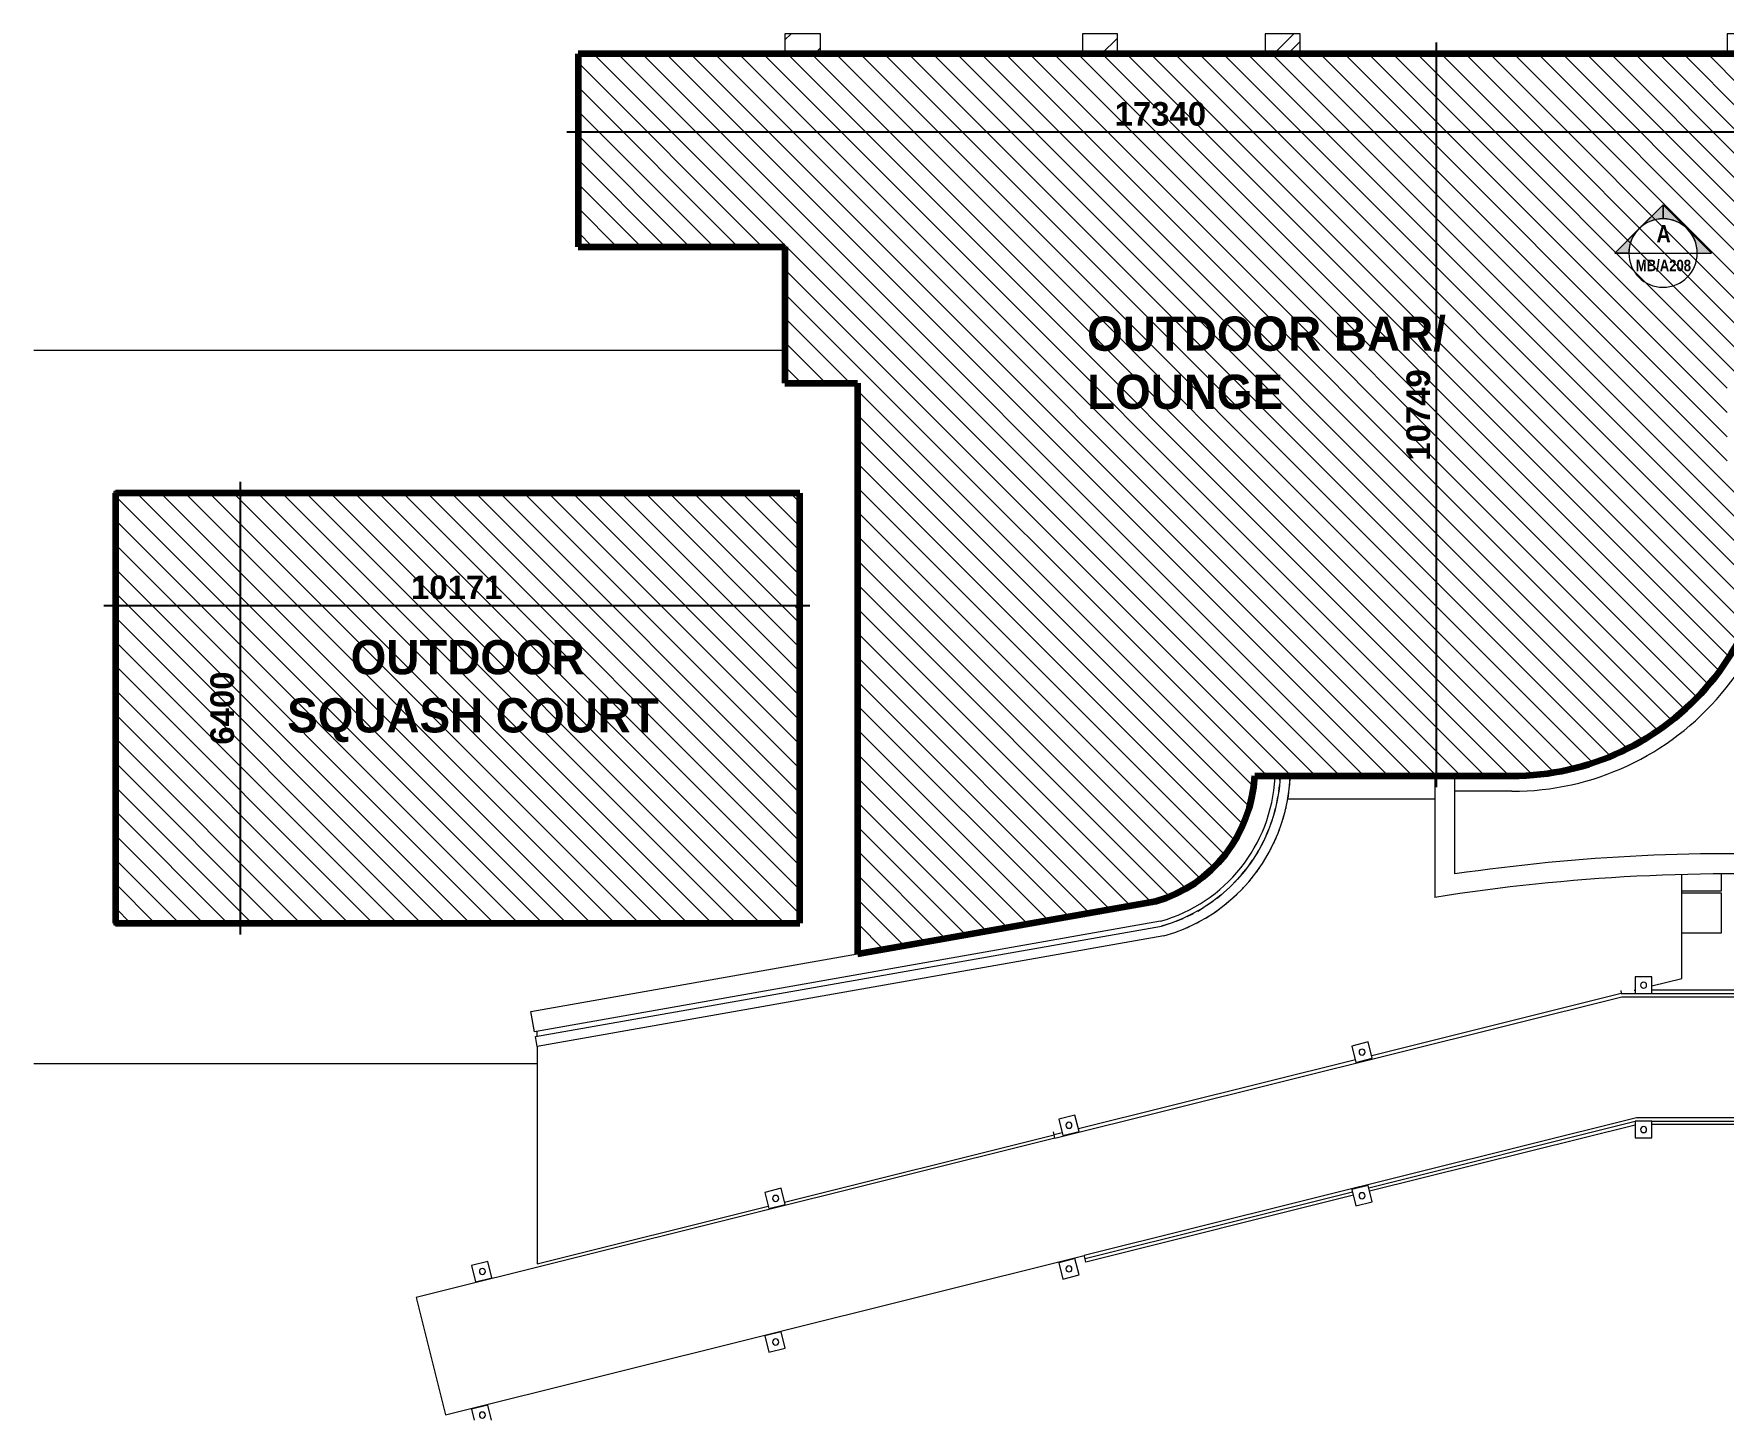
# Model space of a CAD drawing. Header units: inches. Extents: x 22 to 382261, y 22 to 371281.
# Drawn here: x 22 to 25178, y 231536 to 252179 of the extents above; entities that cross this region are included whole.
import ezdxf

# ---------------------------------------------------------------- set-up
doc = ezdxf.new("R2010")
doc.units = ezdxf.units.IN
doc.header["$MEASUREMENT"] = 0
for name, color, linetype, lineweight in [('A-ANNO-DIMS', 211, 'Continuous', 9), ('A-COLS', 52, 'Continuous', 9), ('A-DETL-GENF', 92, 'Continuous', 9), ('A-DETL-THIN', 151, 'Continuous', 9), ('A-FLOR', 192, 'Continuous', 9), ('A-FLOR-PATT', 8, 'Continuous', 9), ('A-GLAZ-CURT', 52, 'Continuous', 9), ('A-WALL', 113, 'Continuous', 9), ('G-ANNO-SYMB', 111, 'Continuous', 9), ('G-ANNO-TEXT', 231, 'Continuous', 9), ('I-WALL', 2, 'Continuous', 9), ('Q-CASE', 31, 'Continuous', 9)]:
    doc.layers.add(name, color=color, linetype=linetype, lineweight=lineweight)
doc.styles.add('Arial Narrow_B', font='ARIALNB.TTF', dxfattribs={"height": 255})
doc.styles.add('Arial Narrow_B_1', font='ARIALNB.TTF', dxfattribs={"height": 170})
doc.styles.add('Arial_B', font='arialbd.ttf', dxfattribs={"height": 350.793651})
doc.styles.add('Century Gothic_B', font='GOTHICB.TTF', dxfattribs={"height": 510})
doc.dimstyles.new('2', dxfattribs={"dimscale": 304.8, "dimtxt": 346.888196, "dimasz": 0.221354, "dimexe": 1.338583, "dimexo": 0.0625, "dimgap": 0.278871, "dimtad": 1, "dimdec": 0, "dimzin": 0, "dimdsep": 46, "dimtxsty": 'Arial_B', "dimblk1": 'OBLIQUE', "dimblk2": 'OBLIQUE', "dimsah": 1, "dimcen": 0.09, "dimdle": 0.557743, "dimazin": 0, "dimtfac": 1, "dimtdec": 4, "dimtix": 1, "dimtmove": 0, "dimatfit": 3, "dimfxl": 0.557743, "dimfxlon": 1, "dimtvp": 1, "dimtolj": 1, "dimtzin": 0, "dimarcsym": 2})
pattern_1 = [(45, (0, 0), (-427.46, 427.46), []), (45, (0, 647.7), (-427.46, 427.46), [])]

# ---------------------------------------------------------------- blocks, each defined once
blk = doc.blocks.new('Casework 1 - Casework 1-382926-SITE PLAN')
at = {"layer": 'Q-CASE'}
for p, q in [((-14319, -6742), (-14569, -6742)), ((-14569, -6742), (-14569, -6992)), ((-14319, -6992), (-14319, -6742)), ((-11219, -6742), (-11469, -6742)), ((-11469, -6742), (-11469, -6992)), ((-11219, -6992), (-11219, -6742)), ((-6719, -6742), (-6969, -6742)), ((-6969, -6742), (-6969, -6992)), ((-6719, -6992), (-6719, -6742)), ((-2219, -6742), (-2469, -6742)), ((-2469, -6742), (-2469, -6992)), ((-2219, -6992), (-2219, -6742)), ((2281, -6742), (2031, -6742)), ((2031, -6742), (2031, -6992)), ((2281, -6992), (2281, -6742)), ((6781, -6742), (6531, -6742)), ((6531, -6742), (6531, -6992)), ((6781, -6992), (6781, -6742)), ((11281, -6742), (11031, -6742)), ((11031, -6742), (11031, -6992)), ((11281, -6992), (11281, -6742)), ((15781, -6742), (15531, -6742)), ((15531, -6742), (15531, -6992)), ((15781, -6992), (15781, -6742)), ((20281, -6742), (20031, -6742)), ((20031, -6742), (20031, -6992)), ((20281, -6992), (20281, -6742)), ((24781, -6742), (24531, -6742)), ((24531, -6742), (24531, -6992)), ((24781, -6992), (24781, -6742)), ((-23208, -9146), (-14769, -7042)), ((-14775, -6992), (-18492, -7919)), ((-14781, -6944), (-14775, -6992)), ((-14775, -6992), (-14569, -6992)), ((-14769, -7042), (26823, -7042)), ((-14569, -6992), (-14319, -6992)), ((-11469, -6939), (-14319, -6939)), ((-14319, -6992), (-11469, -6992)), ((-11469, -6992), (-11219, -6992)), ((-6969, -6939), (-11219, -6939)), ((-11219, -6992), (-6969, -6992)), ((-6969, -6992), (-6719, -6992)), ((-2469, -6939), (-6719, -6939)), ((-6719, -6992), (-2469, -6992)), ((-2469, -6992), (-2219, -6992)), ((2031, -6939), (-2219, -6939)), ((-2219, -6992), (2031, -6992)), ((2031, -6992), (2281, -6992)), ((6531, -6939), (2281, -6939)), ((2281, -6992), (6531, -6992)), ((6531, -6992), (6781, -6992)), ((11031, -6939), (6781, -6939)), ((6781, -6992), (11031, -6992)), ((11031, -6992), (11281, -6992)), ((15531, -6939), (11281, -6939)), ((11281, -6992), (15531, -6992)), ((15531, -6992), (15781, -6992)), ((20031, -6939), (15781, -6939)), ((15781, -6992), (20031, -6992)), ((20031, -6992), (20281, -6992)), ((24531, -6939), (20281, -6939)), ((20281, -6992), (24531, -6992)), ((24531, -6992), (24781, -6992)), ((26823, -6939), (24781, -6939)), ((24781, -6992), (26823, -6992)), ((-18544, -7713), (-18786, -7773)), ((-18786, -7773), (-18726, -8016)), ((-18483, -7955), (-18544, -7713)), ((-18735, -7979), (-22859, -9007)), ((-18726, -8016), (-18483, -7955)), ((-22910, -8801), (-23153, -8862)), ((-22850, -9044), (-22910, -8801)), ((-23220, -9097), (-23232, -9051)), ((-23153, -8862), (-23092, -9104)), ((-23092, -9104), (-22850, -9044)), ((-14548, -8842), (-22773, -10893)), ((-14569, -8899), (-18535, -9887)), ((-14569, -8950), (-18523, -9936)), ((-14569, -8892), (-14569, -9142)), ((-14319, -8892), (-14569, -8892)), ((26823, -8842), (-14548, -8842)), ((-14319, -9142), (-14319, -8892)), ((-14319, -8892), (-11469, -8892)), ((-11469, -8942), (-14319, -8942)), ((-11469, -8892), (-11469, -9142)), ((-11219, -8892), (-11469, -8892)), ((-11219, -9142), (-11219, -8892)), ((-11219, -8892), (-6969, -8892)), ((-6969, -8942), (-11219, -8942)), ((-6969, -8892), (-6969, -9142)), ((-6719, -8892), (-6969, -8892)), ((-6719, -9142), (-6719, -8892)), ((-6719, -8892), (-2469, -8892)), ((-2469, -8942), (-6719, -8942)), ((-2469, -8892), (-2469, -9142)), ((-2219, -8892), (-2469, -8892)), ((-2219, -9142), (-2219, -8892)), ((-2219, -8892), (2031, -8892)), ((2031, -8942), (-2219, -8942)), ((2031, -8892), (2031, -9142)), ((2281, -8892), (2031, -8892)), ((2281, -9142), (2281, -8892)), ((2281, -8892), (6531, -8892)), ((6531, -8942), (2281, -8942)), ((6531, -8892), (6531, -9142)), ((6781, -8892), (6531, -8892)), ((6781, -9142), (6781, -8892)), ((6781, -8892), (11031, -8892)), ((11031, -8942), (6781, -8942)), ((11031, -8892), (11031, -9142)), ((11281, -8892), (11031, -8892)), ((11281, -9142), (11281, -8892)), ((11281, -8892), (15531, -8892)), ((15531, -8942), (11281, -8942)), ((15531, -8892), (15531, -9142)), ((15781, -8892), (15531, -8892)), ((15781, -9142), (15781, -8892)), ((15781, -8892), (20031, -8892)), ((20031, -8942), (15781, -8942)), ((20031, -8892), (20031, -9142)), ((20281, -8892), (20031, -8892)), ((20281, -9142), (20281, -8892)), ((20281, -8892), (24531, -8892)), ((24531, -8942), (20281, -8942)), ((24531, -8892), (24531, -9142)), ((24781, -8892), (24531, -8892)), ((24781, -9142), (24781, -8892)), ((24781, -8892), (26823, -8892)), ((26823, -8942), (24781, -8942)), ((-23208, -9146), (-32719, -11517)), ((-23101, -9068), (-23220, -9097)), ((-23208, -9146), (-23220, -9097)), ((-14569, -9142), (-14319, -9142)), ((-11469, -9142), (-11219, -9142)), ((-6969, -9142), (-6719, -9142)), ((-2469, -9142), (-2219, -9142)), ((2031, -9142), (2281, -9142)), ((6531, -9142), (6781, -9142)), ((11031, -9142), (11281, -9142)), ((15531, -9142), (15781, -9142)), ((20031, -9142), (20281, -9142)), ((24531, -9142), (24781, -9142)), ((-27287, -9891), (-27530, -9952)), ((-27530, -9952), (-27469, -10194)), ((-27227, -10134), (-27287, -9891)), ((-18777, -9948), (-22761, -10941)), ((-18765, -9996), (-22749, -10990)), ((-18544, -9851), (-18786, -9911)), ((-18786, -9911), (-18726, -10154)), ((-18483, -10093), (-18544, -9851)), ((-27469, -10194), (-27227, -10134)), ((-18726, -10154), (-18483, -10093)), ((-32284, -13264), (-22773, -10893)), ((-31654, -10980), (-31896, -11041)), ((-31896, -11041), (-31836, -11283)), ((-31593, -11223), (-31654, -10980)), ((-22910, -10939), (-23153, -11000)), ((-23153, -11000), (-23092, -11242)), ((-22850, -11182), (-22910, -10939)), ((-22761, -10941), (-22773, -10893)), ((-22749, -10990), (-22761, -10941)), ((-31836, -11283), (-31593, -11223)), ((-23092, -11242), (-22850, -11182)), ((-32719, -11517), (-32284, -13264)), ((-27287, -12029), (-27530, -12090)), ((-27227, -12272), (-27287, -12029)), ((-27530, -12090), (-27469, -12332)), ((-27469, -12332), (-27227, -12272)), ((-31654, -13118), (-31896, -13178)), ((-31896, -13178), (-31855, -13344)), ((-31597, -13344), (-31654, -13118))]:
    blk.add_line(p, q, dxfattribs=at)
at = {"layer": 'Q-CASE', "lineweight": 18}
for centre, start, end in [((-14444, -6867), 0, 180), ((-14444, -6867), 180, 0), ((-11344, -6867), 0, 180), ((-11344, -6867), 180, 0), ((-6844, -6867), 0, 180), ((-6844, -6867), 180, 0), ((-2344, -6867), 0, 180), ((-2344, -6867), 180, 0), ((2156, -6867), 0, 180), ((2156, -6867), 180, 0), ((6656, -6867), 0, 180), ((6656, -6867), 180, 0), ((11156, -6867), 0, 180), ((11156, -6867), 180, 0), ((15656, -6867), 0, 180), ((15656, -6867), 180, 0), ((20156, -6867), 0, 180), ((20156, -6867), 180, 0), ((24656, -6867), 0, 180), ((24656, -6867), 180, 0), ((-18635, -7864), 0, 180), ((-18635, -7864), 180, 0), ((-23001, -8953), 0, 180), ((-23001, -8953), 180, 0), ((-14444, -9017), 0, 180), ((-14444, -9017), 180, 0), ((-11344, -9017), 0, 180), ((-11344, -9017), 180, 0), ((-6844, -9017), 0, 180), ((-6844, -9017), 180, 0), ((-2344, -9017), 0, 180), ((-2344, -9017), 180, 0), ((2156, -9017), 0, 180), ((2156, -9017), 180, 0), ((6656, -9017), 0, 180), ((6656, -9017), 180, 0), ((11156, -9017), 0, 180), ((11156, -9017), 180, 0), ((15656, -9017), 0, 180), ((15656, -9017), 180, 0), ((20156, -9017), 0, 180), ((20156, -9017), 180, 0), ((24656, -9017), 0, 180), ((24656, -9017), 180, 0), ((-27367, -10042), 0, 180), ((-27367, -10042), 180, 0), ((-18635, -10002), 0, 180), ((-18635, -10002), 180, 0), ((-23001, -11091), 0, 180), ((-31734, -11130), 0, 180), ((-31734, -11130), 180, 0), ((-23001, -11091), 180, 0), ((-27367, -12180), 0, 180), ((-27367, -12180), 180, 0), ((-31734, -13268), 0, 180), ((-31734, -13268), 180, 0)]:
    blk.add_arc(centre, 45, start, end, dxfattribs=at)
blk = doc.blocks.new('Casework 4 - Casework 4-487880-SITE PLAN')
at = {"layer": 'Q-CASE'}
for p, q in [((-21637, -5915), (-30958, -7560)), ((-31011, -7260), (-26149, -6402)), ((-30958, -7560), (-31011, -7260))]:
    blk.add_line(p, q, dxfattribs=at)
for radius, start, end in [(2351, 285.833, 356.8875), (2046, 349.8132, 352.0974), (2046, 354.2068, 356.4876), (2046, 341.0236, 343.3173), (2046, 345.4188, 347.7073), (2046, 336.6272, 338.9273), (2046, 327.8296, 330.1476), (2046, 332.2293, 334.5374), (2046, 319.0212, 321.3681), (2046, 323.4272, 325.7578), (2046, 305.7574, 308.1993), (2046, 310.1905, 312.5889), (2046, 314.61, 316.9785), (2046, 292.1035, 295.0307), (2046, 296.7849, 299.4202), (2046, 301.299, 303.8097), (2046, 286.2519, 290.59)]:
    blk.add_arc((-22279, -3653), radius, start, end, dxfattribs=at)
blk = doc.blocks.new('Casework 23 - Casework 23-687365-SITE PLAN')
at = {"layer": 'Q-CASE'}
h = blk.add_hatch(dxfattribs=at)
h.set_pattern_fill('FP_2', color=256, style=0, pattern_type=2)
h.set_pattern_definition(pattern_1)
h.paths.add_polyline_path([(-12669, 6768), (-12669, 7298), (-13199, 7298), (-13199, 6998), (-12969, 6998), (-12969, 6768)])
h.paths.add_polyline_path([(-26699, 6998), (-26699, 7298), (-27229, 7298), (-27229, 6998), (-26929, 6998)])
h.paths.add_polyline_path([(-22279, 6998), (-22279, 7298), (-22799, 7298), (-22799, 6998), (-22504, 6998)])
h.paths.add_polyline_path([(-20066, 6998), (-19559, 6998), (-19559, 7298), (-20079, 7298), (-20079, 6998)])
h = blk.add_hatch(dxfattribs=at)
h.set_pattern_fill('FP_2', color=256, style=0, pattern_type=2)
h.set_pattern_definition(pattern_1)
h.paths.add_polyline_path([(-12669, 2098), (-12669, 2628), (-12969, 2628), (-12969, 2098), (-12931, 2098)])
at = {"layer": 'Q-CASE', "lineweight": 18}
for p, q in [((-26699, 7298), (-27229, 7298)), ((-27229, 7298), (-27229, 6998)), ((-26699, 6998), (-26699, 7298)), ((-22279, 7298), (-22799, 7298)), ((-22799, 7298), (-22799, 6998)), ((-22279, 6998), (-22279, 7298)), ((-19559, 7298), (-20079, 7298)), ((-20079, 7298), (-20079, 6998)), ((-19559, 6998), (-19559, 7298)), ((-12669, 7298), (-13199, 7298)), ((-13199, 7298), (-13199, 6998)), ((-12669, 6768), (-12669, 7298)), ((-12969, 6768), (-12669, 6768)), ((-12669, 2628), (-12969, 2628)), ((-12669, 2098), (-12669, 2628)), ((-12969, 2098), (-12669, 2098))]:
    blk.add_line(p, q, dxfattribs=at)
blk = doc.blocks.new('Casework 25 - Casework 8-692442-SITE PLAN')
at = {"layer": 'Q-CASE'}
for p, q in [((8261, 5138), (8211, 5138)), ((8211, 5138), (8211, 5128)), ((8261, 5128), (8261, 5138))]:
    blk.add_line(p, q, dxfattribs=at)
blk = doc.blocks.new('System Panel - Glazed-655803-SITE PLAN')
at = {"layer": 'A-GLAZ-CURT'}
for p, q in [((-3187.5, -47.5), (-3187.5, -49.5)), ((-3187.5, -49.5), (3187.5, -49.5)), ((3187.5, -24.5), (3163, -24.5)), ((3187.5, -49.5), (3187.5, -24.5))]:
    blk.add_line(p, q, dxfattribs=at)
blk = doc.blocks.new('System Panel - Glazed-836453-SITE PLAN')
at = {"layer": 'A-GLAZ-CURT'}
for p, q in [((4920, 49.5), (-4920, 49.5)), ((-4920, 49.5), (-4920, 24.5)), ((4895, 24.5), (4920, 24.5)), ((4920, 24.5), (4920, 49.5))]:
    blk.add_line(p, q, dxfattribs=at)
blk = doc.blocks.new('System Panel - Glazed-836405-SITE PLAN')
at = {"layer": 'A-GLAZ-CURT'}
for p, q in [((4915.25, 49.5), (4890.25, 49.5)), ((4890.25, 24.5), (4915.25, 24.5)), ((4915.25, 24.5), (4915.25, 49.5))]:
    blk.add_line(p, q, dxfattribs=at)
blk = doc.blocks.new('Casework 29 - Casework 29-858232-SITE PLAN')
at = {"layer": 'Q-CASE'}
for p, q in [((-17554, -3750), (-17554, -5561)), ((-17254, -5211), (-17254, -3750)), ((-11519, -4592), (-11669, -4592)), ((-11669, -4592), (-11669, -4945))]:
    blk.add_line(p, q, dxfattribs=at)
for radius, start, end in [(28643, 87.1301, 98.332), (28343, 86.7858, 99.0344), (28343, 86.5986, 86.7254)]:
    blk.add_arc((-13103, -33552), radius, start, end, dxfattribs=at)
blk = doc.blocks.new('Section - M_Section Head - Filled 2-912447-SITE PLAN')
at = {"layer": 'G-ANNO-SYMB'}
h = blk.add_hatch(color=256, dxfattribs=at)
edge = h.paths.add_edge_path()
edge.add_line((-6, 4.24), (-6, 3))
edge.add_arc((-6, 0), 3, 90, 135)
edge.add_line((-8.12, 2.12), (-6, 4.24))
h = blk.add_hatch(color=256, dxfattribs=at)
edge = h.paths.add_edge_path()
edge.add_line((-6, 4.24), (-3.88, 2.12))
edge.add_arc((-6, 0), 3, 45, 90)
edge.add_line((-6, 3), (-6, 4.24))
h = blk.add_hatch(color=256, dxfattribs=at)
edge = h.paths.add_edge_path()
edge.add_line((-10.24, 0), (-8.12, 2.12))
edge.add_arc((-6, 0), 3, 135, 180)
edge.add_line((-9, 0), (-10.24, 0))
h = blk.add_hatch(color=256, dxfattribs=at)
edge = h.paths.add_edge_path()
edge.add_line((-1.76, 0), (-3, 0))
edge.add_arc((-6, 0), 3, 360, 405)
edge.add_line((-3.88, 2.12), (-1.76, 0))
for p, q in [((-6, 4.24), (-10.24, 0)), ((-6, 4.24), (-8.12, 2.12)), ((-6, 3), (-6, 4.24)), ((-6, 4.24), (-6, 3)), ((-3.88, 2.12), (-6, 4.24)), ((-6, 4.24), (-1.76, 0)), ((-8.12, 2.12), (-10.24, 0)), ((-1.76, 0), (-3.88, 2.12)), ((-10.24, 0), (-9, 0)), ((-3, 0), (-1.76, 0)), ((-9, 0), (-10.24, 0)), ((-3, 0), (-1.76, 0))]:
    blk.add_line(p, q, dxfattribs=at)
for start, end in [(360, 180), (90, 135), (45, 90), (135, 180), (360, 45), (180, 360)]:
    blk.add_arc((-6, 0), 3, start, end, dxfattribs=at)
blk = doc.blocks.new('_Oblique')
at = {"color": 0, "linetype": 'ByBlock', "lineweight": -2}
blk.add_line((-0.5, -0.5), (0.5, 0.5), dxfattribs=at)
blk = doc.blocks.new('*D4673')
at = {"layer": 'A-ANNO-DIMS', "color": 0, "lineweight": -2, "transparency": 16777216}
for p, q in [((8127, 250871), (8127, 250312)), ((25467, 250871), (25467, 250312)), ((7957, 250720), (25637, 250720))]:
    blk.add_line(p, q, dxfattribs=at)
at = {"layer": 'Defpoints', "color": 0, "transparency": 16777216}
for p in [(8127, 250890), (25467, 250890), (25467, 250720)]:
    blk.add_point(p, dxfattribs=at)
at = {"layer": 'A-ANNO-DIMS', "color": 0, "lineweight": -2, "transparency": 16777216, "xscale": 67.46874999999999, "yscale": 67.46874999999999, "zscale": 67.46874999999999, "rotation": 180}
blk.add_blockref('_Oblique', (8127, 250720), dxfattribs=at)
at = {"layer": 'A-ANNO-DIMS', "color": 0, "lineweight": -2, "transparency": 16777216, "xscale": 67.46874999999999, "yscale": 67.46874999999999, "zscale": 67.46874999999999}
blk.add_blockref('_Oblique', (25467, 250720), dxfattribs=at)
at = {"layer": 'A-ANNO-DIMS', "color": 0, "transparency": 16777216, "insert": (16797, 250984), "char_height": 350.8, "width": 1585.77, "attachment_point": 5, "style": 'Arial_B'}
blk.add_mtext('\\A1;17340', dxfattribs=at)
blk = doc.blocks.new('*D4674')
at = {"layer": 'A-ANNO-DIMS', "color": 0, "lineweight": -2, "transparency": 16777216}
for p, q in [((3244, 245339), (2685, 245339)), ((3093, 245509), (3093, 238769)), ((3244, 238939), (2685, 238939))]:
    blk.add_line(p, q, dxfattribs=at)
at = {"layer": 'Defpoints', "color": 0, "transparency": 16777216}
for p in [(3263, 245339), (3093, 238939), (3263, 238939)]:
    blk.add_point(p, dxfattribs=at)
at = {"layer": 'A-ANNO-DIMS', "color": 0, "lineweight": -2, "transparency": 16777216, "xscale": 67.46874999999999, "yscale": 67.46874999999999, "zscale": 67.46874999999999}
for p, rotation in [((3093, 245339), 90), ((3093, 238939), 270)]:
    blk.add_blockref('_Oblique', p, dxfattribs=dict(at, rotation=rotation))
at = {"layer": 'A-ANNO-DIMS', "color": 0, "transparency": 16777216, "insert": (2829, 242139), "char_height": 350.8, "width": 1268.62, "attachment_point": 5, "rotation": 90, "style": 'Arial_B'}
blk.add_mtext('\\A1;6400', dxfattribs=at)
blk = doc.blocks.new('*D4675')
at = {"layer": 'A-ANNO-DIMS', "color": 0, "lineweight": -2, "transparency": 16777216}
for p, q in [((1235, 243820), (1235, 243261)), ((11405, 243820), (11405, 243261)), ((1065, 243669), (11575, 243669))]:
    blk.add_line(p, q, dxfattribs=at)
at = {"layer": 'Defpoints', "color": 0, "transparency": 16777216}
for p in [(1235, 243839), (11405, 243839), (11405, 243669)]:
    blk.add_point(p, dxfattribs=at)
at = {"layer": 'A-ANNO-DIMS', "color": 0, "lineweight": -2, "transparency": 16777216, "xscale": 67.46874999999999, "yscale": 67.46874999999999, "zscale": 67.46874999999999, "rotation": 180}
blk.add_blockref('_Oblique', (1235, 243669), dxfattribs=at)
at = {"layer": 'A-ANNO-DIMS', "color": 0, "lineweight": -2, "transparency": 16777216, "xscale": 67.46874999999999, "yscale": 67.46874999999999, "zscale": 67.46874999999999}
blk.add_blockref('_Oblique', (11405, 243669), dxfattribs=at)
at = {"layer": 'A-ANNO-DIMS', "color": 0, "transparency": 16777216, "insert": (6320, 243934), "char_height": 350.8, "width": 1585.77, "attachment_point": 5, "style": 'Arial_B'}
blk.add_mtext('\\A1;10171', dxfattribs=at)
blk = doc.blocks.new('*D4676')
at = {"layer": 'A-ANNO-DIMS', "color": 0, "lineweight": -2, "transparency": 16777216}
for p, q in [((20752, 251879), (21311, 251879)), ((20903, 252049), (20903, 240960)), ((21054, 241130), (20495, 241130))]:
    blk.add_line(p, q, dxfattribs=at)
at = {"layer": 'Defpoints', "color": 0, "transparency": 16777216}
for p in [(20733, 251879), (20903, 241130), (21073, 241130)]:
    blk.add_point(p, dxfattribs=at)
at = {"layer": 'A-ANNO-DIMS', "color": 0, "lineweight": -2, "transparency": 16777216, "xscale": 67.46874999999999, "yscale": 67.46874999999999, "zscale": 67.46874999999999}
for p, rotation in [((20903, 251879), 90), ((20903, 241130), 270)]:
    blk.add_blockref('_Oblique', p, dxfattribs=dict(at, rotation=rotation))
at = {"layer": 'A-ANNO-DIMS', "color": 0, "transparency": 16777216, "insert": (20639, 246504), "char_height": 350.8, "width": 1585.77, "attachment_point": 5, "rotation": 90, "style": 'Arial_B'}
blk.add_mtext('\\A1;10749', dxfattribs=at)

msp = doc.modelspace()

# ---------------------------------------------------------------- hatches: boundary and pattern name
at = {"layer": 'A-DETL-GENF'}
h = msp.add_hatch(dxfattribs=at)
h.set_pattern_fill('FP_4', style=0, pattern_type=2)
h.set_pattern_definition([(135, (38435.66, 244880.6), (-180.3122, -180.3122), [])])
h.paths.add_polyline_path([(12286.5, 238478.5), (16729.8, 239262.5), (16880.1, 239312.7), (17026.2, 239374.5), (17167, 239447.3), (17301.7, 239530.8), (17429.6, 239624.5), (17549.8, 239727.8), (17661.7, 239840.1), (17764.6, 239960.7), (17859.8, 240092.2), (17940.8, 240224), (18013.1, 240365.1), (18074.3, 240511.4), (18123.9, 240661.9), (18161.8, 240815.8), (18187.6, 240972.3), (18201.2, 241130.2), (22032.1, 241130.2), (22249.6, 241136.4), (22466.5, 241154.8), (22682, 241185.5), (22895.4, 241228.4), (23106, 241283.2), (23313.2, 241349.9), (23516.3, 241428.2), (23720.9, 241521.2), (23907.6, 241618.7), (24094.5, 241730.2), (24274.8, 241852.1), (24447.9, 241984), (24613.3, 242125.5), (24770.4, 242276.2), (24918.8, 242435.5), (25057.9, 242602.9), (25201.9, 242800.3), (25306.5, 242960), (25415.3, 243148.5), (25513.3, 243342.9), (25600, 243542.5), (25675.4, 243746.7), (25739, 243954.8), (25790.8, 244166.3), (25830.6, 244380.3), (25858.1, 244596.2), (25873.5, 244813.3), (25876.5, 245030.9), (25867.1, 245248.4), (25845.5, 245465), (25811.7, 245680), (25236.9, 245680), (25236.9, 246978.8), (25466.9, 246978.8), (25466.9, 251878.8), (8126.9, 251878.8), (8126.9, 249008.8), (11206.9, 249008.8), (11206.9, 246978.8), (12286.5, 246978.8), (12286.5, 239334.5)])
h.paths.add_polyline_path([(11428.5, 238938.8), (11428.5, 245338.8), (1237, 245338.8), (1237, 238938.8), (10214.8, 238938.8)])
at = {"layer": 'A-FLOR-PATT'}
h = msp.add_hatch(dxfattribs=at)
h.set_pattern_fill('FP_3', color=256, style=0, pattern_type=2)
h.set_pattern_definition([(45, (38435.66, 244880.6), (-360.6245, 360.6245), []), (45, (38676.1, 244880.6), (-360.6245, 360.6245), []), (135, (38435.66, 244880.6), (-240.4163, -240.4163), [])])
h.paths.add_polyline_path([(1212, 238948.8), (1235, 238948.8), (1235, 245289.3), (1237, 245289.3), (1237, 245313.8), (1212, 245313.8)])
h.paths.add_polyline_path([(11048.5, 245338.8), (11405.5, 245338.8), (11405.5, 245363.3), (1212, 245363.3), (1212, 245338.8), (6614.5, 245338.8), (6614.5, 245348.8), (6664.5, 245348.8), (6664.5, 245338.8), (11042.5, 245338.8)])

# ---------------------------------------------------------------- linework, layer by layer
at = {"layer": 'A-COLS'}
for p, q in [((18402.1, 241130.2), (18402.1, 241099.6)), ((18402.1, 241099.6), (18912.1, 241099.6)), ((18912.1, 241099.6), (18912.1, 241130.2))]:
    msp.add_line(p, q, dxfattribs=at)
at = {"layer": 'A-DETL-THIN', "lineweight": 100}
for p, q in [((25466.9, 251878.8), (8126.9, 251878.8)), ((8126.9, 251878.8), (8126.9, 249008.8)), ((8126.9, 249008.8), (11206.9, 249008.8)), ((11206.9, 249008.8), (11206.9, 246978.8)), ((11206.9, 246978.8), (12286.5, 246978.8)), ((12286.5, 246978.8), (12286.5, 238478.5)), ((11428.5, 245338.8), (1237, 245338.8)), ((1237, 245338.8), (1237, 238938.8)), ((11428.5, 238938.8), (11428.5, 245338.8)), ((18201.2, 241130.2), (22032.1, 241130.2)), ((12286.5, 238478.5), (16729.8, 239262.5)), ((1237, 238938.8), (11428.5, 238938.8))]:
    msp.add_line(p, q, dxfattribs=at)
for centre, radius, start, end in [((22032.1, 244975), 3844.8, 270, 10.5658), ((16157.1, 241227.2), 2046.5, 286.25187, 357.28283)]:
    msp.add_arc(centre, radius, start, end, dxfattribs=at)
at = {"layer": 'A-FLOR'}
for p, q in [((11206.9, 247463.3), (21.6, 247463.3)), ((11405.5, 245363.3), (1212, 245363.3)), ((1212, 245363.3), (1212, 245338.8)), ((1212, 245313.8), (1212, 238948.8)), ((11405.5, 245338.8), (11405.5, 245363.3)), ((20882.1, 241087), (18728.2, 241087)), ((18694.1, 240787), (20882.1, 240787)), ((24562.9, 238113.7), (24562.9, 239659.8)), ((25152.9, 239418.8), (25152.9, 239669.7)), ((24562.9, 239418.8), (25152.9, 239418.8)), ((25152.9, 239381.6), (24562.9, 239381.6)), ((25152.9, 238791.6), (25152.9, 239381.6)), ((1212, 238948.8), (1235, 238948.8)), ((24562.9, 238791.6), (25152.9, 238791.6)), ((24116.9, 238002.5), (24562.9, 238113.7)), ((23853.9, 237936.9), (23866.9, 237940.2)), ((7516.4, 237252.4), (7516.4, 237327.5)), ((7516.4, 237100.1), (7516.4, 233863.6)), ((21.6, 236848.8), (7516.4, 236848.8)), ((11200, 234782), (15215.3, 235783.1)), ((7516.4, 233863.6), (10957.5, 234721.5))]:
    msp.add_line(p, q, dxfattribs=at)
for start, end in [(353.45101, 356.87972), (349.89108, 350.15582), (350.15582, 352.77181), (342.32432, 344.15403), (346.1077, 347.94104), (338.54094, 340.3665), (330.97419, 332.78943), (334.75757, 336.57835), (323.40745, 325.20838), (327.19082, 328.99953), (315.84071, 317.62055), (319.62408, 321.41558), (308.27396, 310.01966), (312.05733, 313.82239), (300.7072, 302.38833), (304.49058, 306.20987), (293.17155, 294.6535), (296.9705, 298.54494)]:
    msp.add_arc((16157.1, 241227.2), 2575, start, end, dxfattribs=at)
at = {"layer": 'A-WALL'}
for p, q in [((18576.8, 241067.3), (18578.7, 241099.5)), ((18727, 241066.2), (18726.5, 241058)), ((18530.3, 240729), (18547.2, 240817.5)), ((18559.5, 240897.2), (18570.1, 240986.8)), ((18701, 240828.8), (18698.7, 240813.9)), ((18721.5, 240994.7), (18720.6, 240984.9)), ((18489.4, 240563.2), (18512.4, 240650.2)), ((18667.6, 240654.7), (18665.3, 240644.7)), ((18373.1, 240242.4), (18408.1, 240325.3)), ((18436.9, 240400.8), (18466, 240485.9)), ((18568.3, 240323.6), (18565.1, 240315)), ((18623.5, 240487.5), (18620.7, 240478.2)), ((18212.7, 239940.8), (18259.2, 240018.3)), ((18298.2, 240088.8), (18339.1, 240169.2)), ((18425.5, 240008.7), (18421.7, 240001.7)), ((18502.2, 240163.7), (18498.6, 240156)), ((18117, 239799.2), (18169, 239873.4)), ((18338.6, 239859.2), (18334.7, 239853)), ((17896.6, 239537.6), (17959.1, 239604.5)), ((18011.5, 239664.6), (18068.8, 239735.3)), ((18135.7, 239579.3), (18131.8, 239574.7)), ((18241.8, 239715.8), (18237.9, 239710.4)), ((17501, 239208.7), (17579.1, 239262.9)), ((17640.9, 239309.2), (17713.7, 239367.7)), ((17772.9, 239419), (17840.6, 239481.8)), ((17897.1, 239329.1), (17893.7, 239325.9)), ((18020.6, 239450.2), (18016.9, 239446.3)), ((17030.7, 238965.1), (17135.9, 239008.5)), ((17197.8, 239036.9), (17289.5, 239082.9)), ((17353.4, 239117.9), (17437.4, 239167.8)), ((17482, 239019.3), (17479.7, 239017.9)), ((17627.2, 239113.2), (17624.5, 239111.2)), ((17765.8, 239216.6), (17762.7, 239214.1)), ((7490.4, 237247.8), (16815, 238893.2)), ((16848.4, 238746.8), (7516.4, 237100.1)), ((16815, 238893.2), (16977.5, 238945.2)), ((7516.4, 237100.1), (7490.4, 237247.8))]:
    msp.add_line(p, q, dxfattribs=at)
at = {"layer": 'A-WALL', "flags": 128}
for points in [[(18578.7, 241099.6), (18564.1, 240932.8), (18538.1, 240767.3), (18500.6, 240604.1), (18452, 240443.8), (18392.5, 240287.3), (18322.3, 240135.2), (18241.8, 239988.4), (18151.3, 239847.5), (18051.3, 239713.1), (17942.3, 239586), (17824.7, 239466.7), (17699.2, 239355.8), (17566.4, 239253.8), (17426.8, 239161.2), (17281.2, 239078.5), (17130.2, 239006), (16974.6, 238944.2), (16815, 238893.2)], [(16848.4, 238746.8), (17009.9, 238797.5), (17167.7, 238858.8), (17321.1, 238930.4), (17469.6, 239011.8), (17612.3, 239102.9), (17748.7, 239203.1), (17878.3, 239312), (18000.4, 239429.3), (18114.6, 239554.3), (18220.3, 239686.5), (18317.1, 239825.5), (18404.5, 239970.4), (18482.3, 240120.8), (18549.9, 240276), (18607.3, 240435.3), (18654, 240598), (18690, 240763.4), (18715, 240930.9), (18728.9, 241099.6)]]:
    msp.add_lwpolyline(points, dxfattribs=at)
at = {"layer": 'G-ANNO-SYMB'}
msp.add_line((23772.5, 248913.8), (24792.5, 248913.8), dxfattribs=at)
at = {"layer": 'I-WALL'}
msp.add_line((22032.1, 240900.2), (21182.1, 240900.2), dxfattribs=at)
msp.add_arc((22032.1, 244975), 4074.8, 270, 9.96315, dxfattribs=at)

# ---------------------------------------------------------------- block references
at = {"layer": 'A-GLAZ-CURT'}
for name, p, rotation in [('System Panel - Glazed-836405-SITE PLAN', (6127.2, 245363.3), 180), ('System Panel - Glazed-655803-SITE PLAN', (1284.5, 242101.8), 269.9999999999999), ('System Panel - Glazed-836453-SITE PLAN', (6132, 238963.3), 180)]:
    msp.add_blockref(name, p, dxfattribs=dict(at, rotation=rotation))
at = {"layer": 'G-ANNO-SYMB', "xscale": 169.9999999999999, "yscale": 169.9999999999999, "zscale": 169.9999999999999}
msp.add_blockref('Section - M_Section Head - Filled 2-912447-SITE PLAN', (25302.5, 248913.8), dxfattribs=at)
at = {"layer": 'Q-CASE'}
for name, p in [('Casework 23 - Casework 23-687365-SITE PLAN', (38435.7, 244880.6)), ('Casework 25 - Casework 8-692442-SITE PLAN', (-1596.7, 240210.6)), ('Casework 4 - Casework 4-487880-SITE PLAN', (38435.7, 244880.6)), ('Casework 29 - Casework 29-858232-SITE PLAN', (38435.7, 244880.6)), ('Casework 1 - Casework 1-382926-SITE PLAN', (38435.7, 244880.6))]:
    msp.add_blockref(name, p, dxfattribs=at)

# ---------------------------------------------------------------- texts
at = {"layer": 'G-ANNO-SYMB', "attachment_point": 1}
for s, insert, char_height, width, style in [('\\fArial Narrow|b1|i0|c0|p34|;A', (24185, 249329.6), 255, 258.945, 'Arial Narrow_B'), ('MB/A208', (23876.4, 248814.3), 170, 1008.523, 'Arial Narrow_B_1')]:
    msp.add_mtext(s, dxfattribs=dict(at, insert=insert, char_height=char_height, width=width, style=style))
at = {"layer": 'G-ANNO-TEXT', "color": 7, "char_height": 510, "attachment_point": 1, "style": 'Century Gothic_B'}
for s, insert, width in [('OUTDOOR BAR/ ', (15706.8, 247969.1), 6787.086), ('LOUNGE', (15706.8, 247103.3), 3502.573), ('OUTDOOR', (4739.7, 243152), 4252.151), ('SQUASH COURT', (3795.1, 242286.1), 6528.141)]:
    msp.add_mtext(s, dxfattribs=dict(at, insert=insert, width=width))

# ---------------------------------------------------------------- dimensions: what is measured, and where the dimension line sits
at = {"layer": 'A-ANNO-DIMS'}
for base, p1, p2, override, picture, middle in [((20903.1, 241130.2), (20733.1, 251878.8), (21073.1, 241130.2), {"dimpost": '<>', "dimfxl": 10753.958902}, '*D4676', (20638.9, 246504.5)), ((3093, 238938.8), (3263, 245338.8), (3263, 238938.8), {"dimpost": '<>', "dimfxl": 6400}, '*D4674', (2828.9, 242138.8))]:
    dim = msp.add_linear_dim(base=base, p1=p1, p2=p2, angle=90, dimstyle='2', override=override, dxfattribs=at)
    dim.commit()
    dim.dimension.update_dxf_attribs({"geometry": picture, "text_midpoint": middle})
for base, p1, p2, override, picture, middle in [((25466.9, 250720.2), (8126.9, 250890.2), (25466.9, 250890.2), {"dimpost": '<>', "dimfxl": 17340}, '*D4673', (16796.9, 250984.3)), ((11405.4572529, 243669.4328452), (1234.9572529, 243839.4328452), (11405.4572529, 243839.4328452), {"dimpost": '<>', "dimfxl": 10170.5}, '*D4675', (6320.2072529, 243933.5386076))]:
    dim = msp.add_linear_dim(base=base, p1=p1, p2=p2, dimstyle='2', override=override, dxfattribs=at)
    dim.commit()
    dim.dimension.update_dxf_attribs({"geometry": picture, "text_midpoint": middle})

doc.saveas('drawing.dxf')
